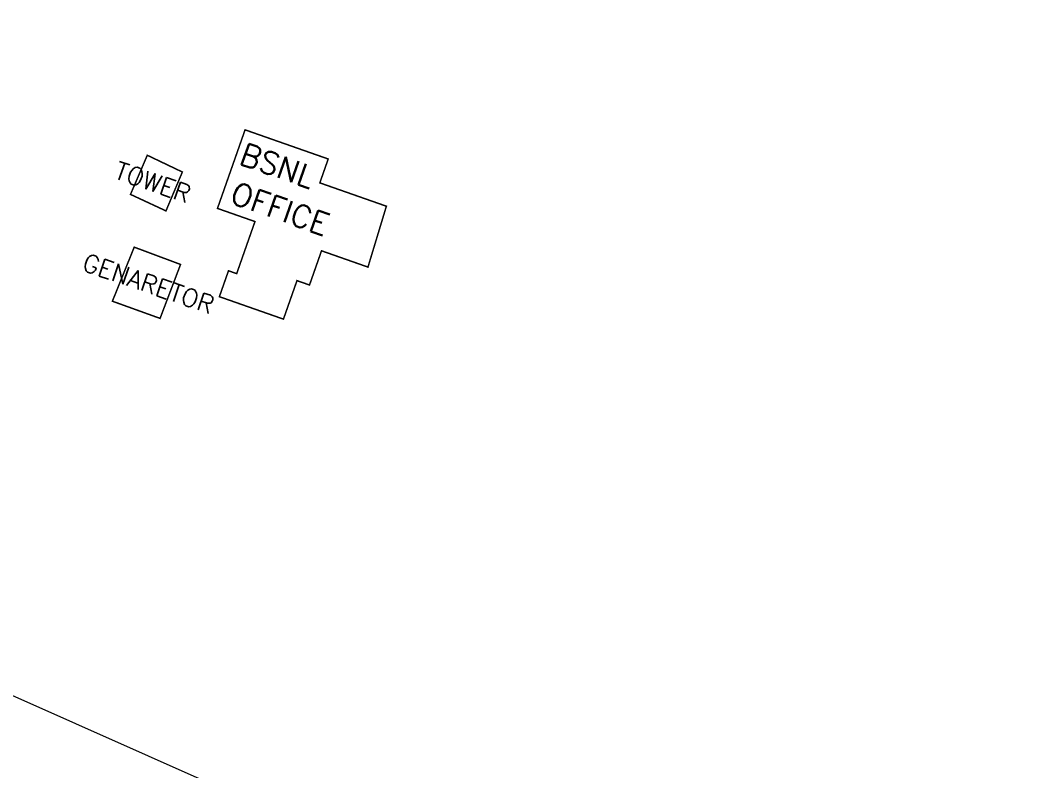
# Model space of a CAD drawing. Header units: inches. Extents: x 350994 to 353538, y 1581369 to 1583842.
# Drawn here: x 351575.9 to 351643.4, y 1583154.7 to 1583205.2 of the extents above; entities that cross this region are included whole.
import ezdxf

# ---------------------------------------------------------------- set-up
doc = ezdxf.new("R2010")
doc.units = ezdxf.units.IN
doc.header["$MEASUREMENT"] = 0
doc.linetypes.add('1', pattern=[0])
for name, color, linetype in [('BOUNDARY', 5, 'Continuous'), ('BULDING', 5, '1'), ('EP TF', 5, 'Continuous')]:
    doc.layers.add(name, color=color, linetype=linetype)
doc.styles.add('ROMANS', font='ROMANS.shx')
doc.styles.get("Standard").update_dxf_attribs({"font": 'arial.ttf'})
doc.linetypes.add('SILT_FENCE', pattern='A,0.5,-0.2,["EP",Standard,S=0.1,R=0,X=-0.1,Y=-0.05],-0.2', length=0.9)

msp = doc.modelspace()

# ---------------------------------------------------------------- linework, layer by layer
at = {"layer": 'BOUNDARY', "lineweight": 5, "const_width": 0.1}
for points, elevation in [([(351590.995, 1583197.846), (351596.591, 1583195.882), (351596.027, 1583194.273), (351600.507, 1583192.701), (351599.267, 1583188.6), (351596.141, 1583189.698), (351595.332, 1583187.393), (351594.489, 1583187.688), (351593.578, 1583185.094), (351589.266, 1583186.607), (351589.879, 1583188.352), (351590.43, 1583188.159), (351591.661, 1583191.667), (351589.137, 1583192.553), (351590.995, 1583197.846)], 98.241), ([(351584.413, 1583196.133), (351583.283, 1583193.497), (351585.671, 1583192.385), (351586.774, 1583195.005), (351584.413, 1583196.133)], 98.18), ([(351582.065, 1583186.302), (351583.534, 1583189.943), (351586.652, 1583188.778), (351585.274, 1583185.144), (351582.065, 1583186.302)], 98.67)]:
    msp.add_lwpolyline(points, dxfattribs=dict(at, elevation=elevation))
at = {"layer": 'EP TF', "color": 252, "linetype": 'SILT_FENCE', "lineweight": 5, "ltscale": 6, "elevation": 98.457}
msp.add_lwpolyline([(351860.599, 1583050.457), (351843.117, 1583054.927), (351805.428, 1583069.434), (351749.996, 1583088.043), (351693.324, 1583107.195), (351559.818, 1583166.634), (351530.996, 1583175.986), (351505.516, 1583184.189), (351479.554, 1583192.598), (351455.022, 1583200.395), (351427.507, 1583209.446), (351401.181, 1583217.744), (351377.104, 1583229.332), (351383.888, 1583253.394), (351390.184, 1583276.102), (351398.171, 1583304.68), (351406.613, 1583334.671), (351412.571, 1583355.244), (351419.656, 1583379.976), (351427.743, 1583409.247), (351437.315, 1583441.687)], dxfattribs=at)

# ---------------------------------------------------------------- texts
at = {"layer": 'BOUNDARY', "color": 0, "lineweight": 9, "style": 'ROMANS'}
for s, p in [('BSNL ', (351590.522, 1583195.576, 98.31)), ('OFFICE', (351589.895, 1583192.957, 98.31))]:
    msp.add_text(s, height=1.5, rotation=340.54675, dxfattribs=at).set_placement(p)
at = {"layer": 'BULDING', "color": 0, "linetype": 'Continuous', "lineweight": 9, "style": 'ROMANS'}
for s, p in [('TOWER', (351582.116, 1583194.602, 98.31)), ('GENARETOR', (351579.95, 1583188.416, 98.31))]:
    msp.add_text(s, height=1.2, rotation=341.09312, dxfattribs=at).set_placement(p)

doc.saveas('drawing.dxf')
